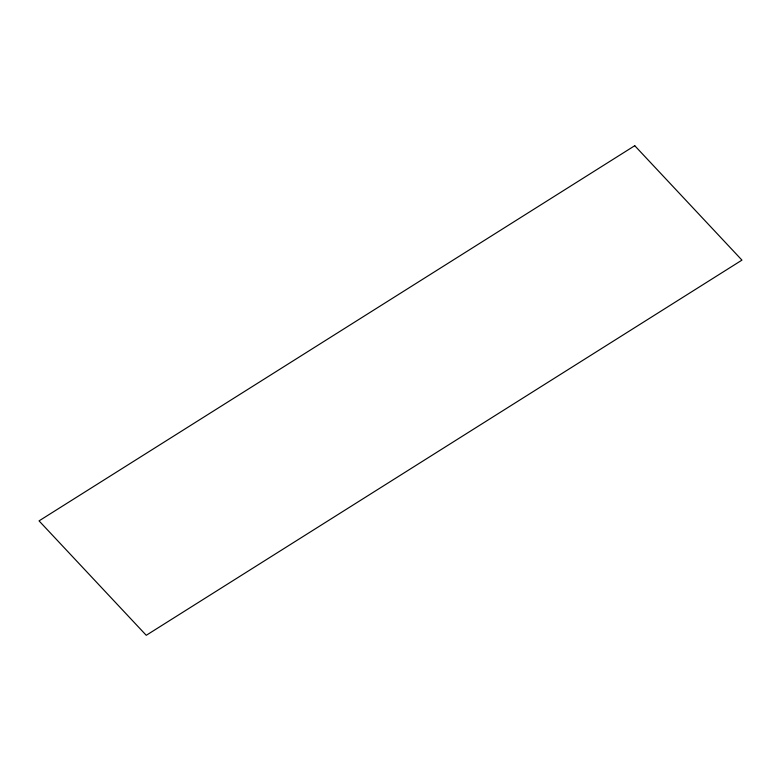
<?xml version="1.0" encoding="UTF-8"?>
<svg xmlns="http://www.w3.org/2000/svg" width="781" height="781" viewBox="0 0 781 781"><rect width="100%" height="100%" fill="white"/><g stroke="black" fill="none" stroke-linecap="round" stroke-linejoin="round"><path stroke-width="1.17" d="M634.748 145.705L39.05 520.878L146.252 635.295L741.95 260.122L634.748 145.705"/></g></svg>
